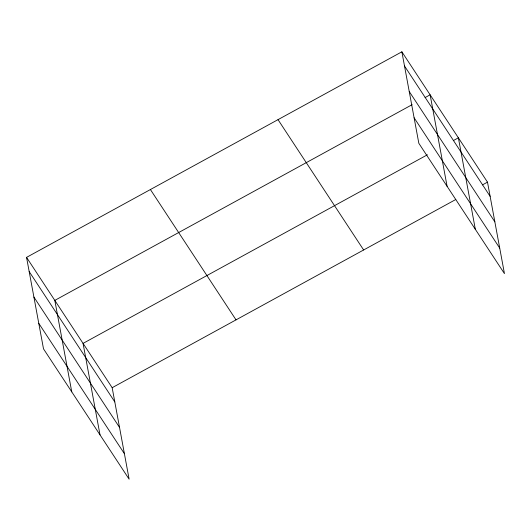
<?xml version="1.0" encoding="UTF-8"?>
<svg xmlns="http://www.w3.org/2000/svg" width="531" height="531" viewBox="0 0 531 531"><rect width="100%" height="100%" fill="white"/><g stroke="black" fill="none" stroke-linecap="round" stroke-linejoin="round"><path stroke-width="0.8" d="M26.55 257.376L112.167 387.703L129.126 479.188L43.509 348.867L26.55 257.376L401.874 51.812L487.491 182.133L504.45 273.624L418.833 143.297L401.874 51.812M412.129 104.673L54.806 300.387L71.758 391.871M425.092 97.578L430.13 94.817L447.089 186.301M427.422 154.78L83.055 343.391L100.014 434.882M453.341 140.582L458.386 137.821L475.338 229.312M112.167 387.703L455.81 199.49M482.453 184.894L487.491 182.133M404.509 66.01L490.126 196.331M409.235 91.511L494.852 221.839M414.107 117.789L499.724 248.116M278.018 119.648L363.635 249.968M150.406 189.54L236.023 319.868M29.178 271.573L114.796 401.901M33.911 297.081L119.528 427.409M38.776 323.359L124.393 453.686"/></g></svg>
